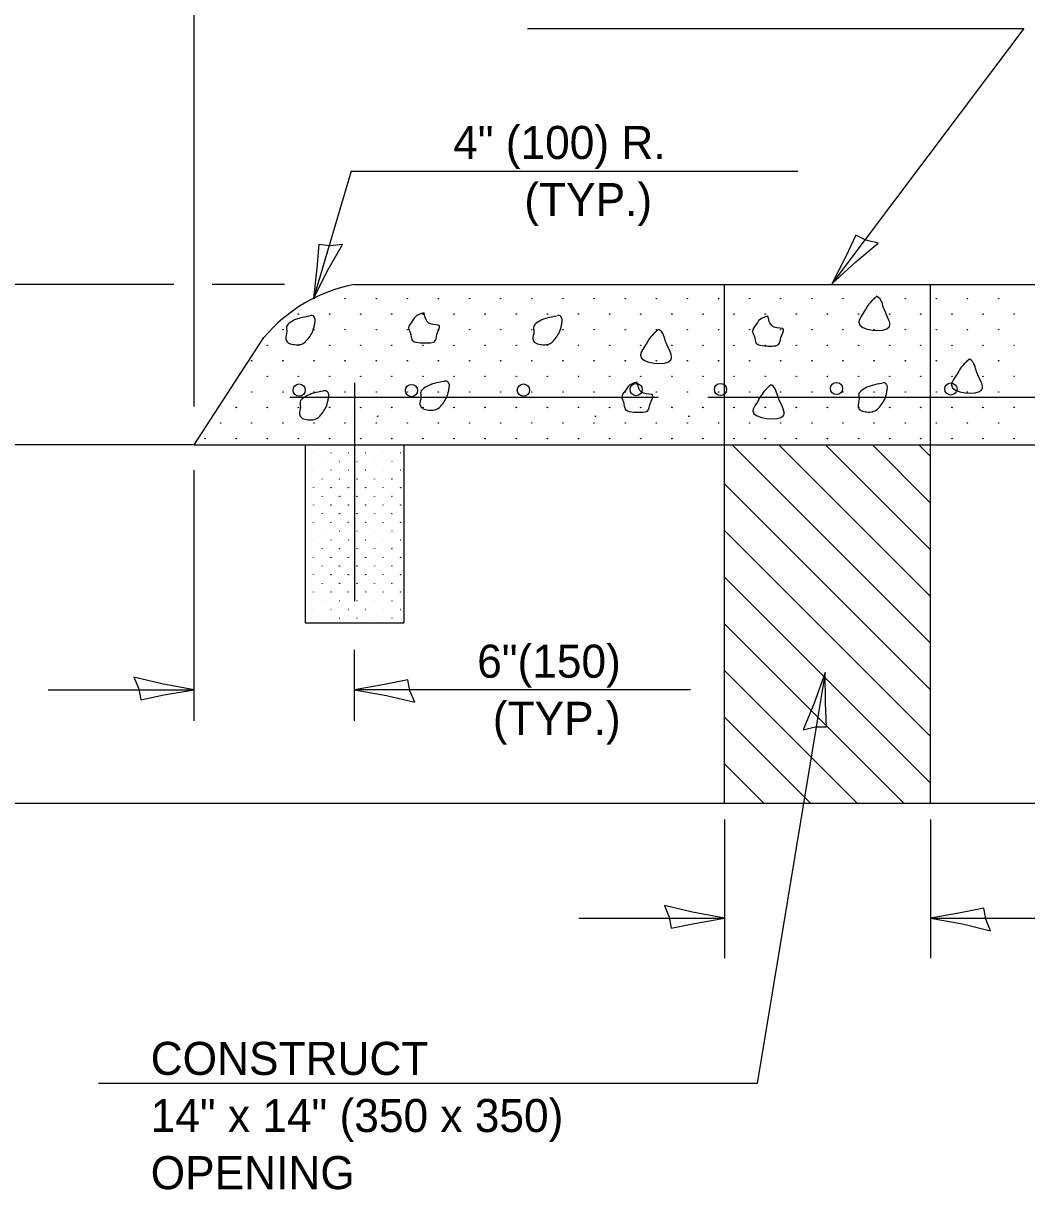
# Model space of a CAD drawing. Extents: x 99619 to 100299, y 99979 to 100419.
# Drawn here: x 99691.9 to 99775.3, y 100229.4 to 100326.4 of the extents above; entities that cross this region are included whole.
import ezdxf

# ---------------------------------------------------------------- set-up
doc = ezdxf.new("R2010")
doc.units = 0
for name, color, linetype in [('Design_PR_Back of Gutter or Curb line', 7, 'Continuous'), ('Design_PR_Roadway Dimensions', 7, 'Continuous'), ('Design_PR_Roadway Notes', 7, 'Continuous'), ('Drainage_PR_Adjustment Items', 7, 'Continuous'), ('Level 11', 7, 'Continuous'), ('Level 27', 7, 'Continuous'), ('Level 43', 7, 'Continuous'), ('Level 45', 7, 'Continuous'), ('Level 49', 7, 'Continuous'), ('Level 54', 7, 'Continuous'), ('ROW_EX_Private Boundary Items', 7, 'Continuous'), ('Stage_Construction Traffic Control', 7, 'Continuous'), ('Topo_EOP', 7, 'Continuous')]:
    doc.layers.add(name, color=color, linetype=linetype)

msp = doc.modelspace()

# ---------------------------------------------------------------- linework, layer by layer
at = {"layer": 'Design_PR_Back of Gutter or Curb line'}
for p, q in [((99719.442, 100304.675), (99846.3, 100304.675)), ((99706.104, 100291.337), (99711.918, 100300.265)), ((99706.104, 100291.337), (99782.874, 100291.337))]:
    msp.add_line(p, q, dxfattribs=at)
msp.add_ellipse((99721.812, 100292.006), major_axis=(-12.888, 0), ratio=0.999998, start_param=4.897444, end_param=5.587699, dxfattribs=at)
at = {"layer": 'Design_PR_Roadway Notes'}
for p, q in [((99733.81, 100325.969), (99775.068, 100325.969)), ((99775.068, 100325.969), (99759.114, 100304.735)), ((99758.564, 100272.406), (99752.92, 100238.241)), ((99752.92, 100238.241), (99698.165, 100238.241))]:
    msp.add_line(p, q, dxfattribs=at)
for points in [[(99762.954, 100308.103), (99761.94, 100308.355), (99761.11, 100308.783), (99760.27, 100306.993), (99759.114, 100304.735), (99761.104, 100306.575)], [(99756.716, 100267.645), (99757.732, 100267.889), (99758.666, 100267.893), (99758.584, 100269.869), (99758.564, 100272.405), (99757.65, 100269.853)]]:
    msp.add_lwpolyline(points, close=True, dxfattribs=at)
at = {"layer": 'Drainage_PR_Adjustment Items'}
for centre in [(99716.074, 100303.505), (99718.66, 100303.505), (99721.246, 100303.505), (99723.833, 100303.505), (99726.419, 100303.505), (99729.005, 100303.505), (99731.591, 100303.505), (99734.178, 100303.505), (99736.764, 100303.505), (99739.35, 100303.505), (99741.937, 100303.505), (99744.523, 100303.505), (99747.109, 100303.505), (99749.696, 100303.505), (99752.282, 100303.505), (99754.868, 100303.505), (99757.455, 100303.505), (99760.041, 100303.505), (99762.627, 100303.505), (99765.214, 100303.505), (99767.8, 100303.505), (99770.386, 100303.505), (99772.973, 100303.505), (99714.78, 100302.212), (99717.367, 100302.212), (99719.953, 100302.212), (99722.539, 100302.212), (99725.126, 100302.212), (99727.712, 100302.212), (99730.298, 100302.212), (99732.885, 100302.212), (99735.471, 100302.212), (99738.057, 100302.212), (99740.644, 100302.212), (99743.23, 100302.212), (99745.816, 100302.212), (99748.403, 100302.212), (99750.989, 100302.212), (99753.575, 100302.212), (99756.161, 100302.212), (99758.748, 100302.212), (99761.334, 100302.212), (99763.92, 100302.212), (99766.507, 100302.212), (99769.093, 100302.212), (99771.679, 100302.212), (99774.266, 100302.212), (99713.487, 100300.919), (99716.074, 100300.919), (99718.66, 100300.919), (99721.246, 100300.919), (99723.833, 100300.919), (99726.419, 100300.919), (99729.005, 100300.919), (99731.591, 100300.919), (99734.178, 100300.919), (99736.764, 100300.919), (99739.35, 100300.919), (99741.937, 100300.919), (99744.523, 100300.919), (99747.109, 100300.919), (99749.696, 100300.919), (99752.282, 100300.919), (99754.868, 100300.919), (99757.455, 100300.919), (99760.041, 100300.919), (99762.627, 100300.919), (99765.214, 100300.919), (99767.8, 100300.919), (99770.386, 100300.919), (99772.973, 100300.919), (99712.194, 100299.626), (99714.78, 100299.626), (99717.367, 100299.626), (99719.953, 100299.626), (99722.539, 100299.626), (99725.126, 100299.626), (99727.712, 100299.626), (99730.298, 100299.626), (99732.885, 100299.626), (99735.471, 100299.626), (99738.057, 100299.626), (99740.644, 100299.626), (99743.23, 100299.626), (99745.816, 100299.626), (99748.403, 100299.626), (99750.989, 100299.626), (99753.575, 100299.626), (99756.161, 100299.626), (99758.748, 100299.626), (99761.334, 100299.626), (99763.92, 100299.626), (99766.507, 100299.626), (99769.093, 100299.626), (99771.679, 100299.626), (99774.266, 100299.626), (99710.901, 100298.333), (99713.487, 100298.333), (99716.074, 100298.333), (99718.66, 100298.333), (99721.246, 100298.333), (99723.833, 100298.333), (99726.419, 100298.333), (99729.005, 100298.333), (99731.591, 100298.333), (99734.178, 100298.333), (99736.764, 100298.333), (99739.35, 100298.333), (99741.937, 100298.333), (99744.523, 100298.333), (99747.109, 100298.333), (99749.696, 100298.333), (99752.282, 100298.333), (99754.868, 100298.333), (99757.455, 100298.333), (99760.041, 100298.333), (99762.627, 100298.333), (99765.214, 100298.333), (99767.8, 100298.333), (99770.386, 100298.333), (99772.973, 100298.333), (99712.194, 100297.039), (99714.78, 100297.039), (99717.367, 100297.039), (99719.953, 100297.039), (99722.539, 100297.039), (99725.126, 100297.039), (99727.712, 100297.039), (99730.298, 100297.039), (99732.885, 100297.039), (99735.471, 100297.039), (99738.057, 100297.039), (99740.644, 100297.039), (99743.23, 100297.039), (99745.816, 100297.039), (99748.403, 100297.039), (99750.989, 100297.039), (99753.575, 100297.039), (99756.161, 100297.039), (99758.748, 100297.039), (99761.334, 100297.039), (99763.92, 100297.039), (99766.507, 100297.039), (99769.093, 100297.039), (99771.679, 100297.039), (99774.266, 100297.039), (99710.901, 100295.746), (99713.487, 100295.746), (99716.074, 100295.746), (99718.66, 100295.746), (99721.246, 100295.746), (99723.833, 100295.746), (99726.419, 100295.746), (99729.005, 100295.746), (99731.591, 100295.746), (99734.178, 100295.746), (99736.764, 100295.746), (99739.35, 100295.746), (99741.937, 100295.746), (99744.523, 100295.746), (99747.109, 100295.746), (99749.696, 100295.746), (99752.282, 100295.746), (99754.868, 100295.746), (99757.455, 100295.746), (99760.041, 100295.746), (99762.627, 100295.746), (99765.214, 100295.746), (99767.8, 100295.746), (99770.386, 100295.746), (99772.973, 100295.746), (99709.608, 100294.453), (99712.194, 100294.453), (99714.78, 100294.453), (99717.367, 100294.453), (99719.953, 100294.453), (99722.539, 100294.453), (99725.126, 100294.453), (99727.712, 100294.453), (99730.298, 100294.453), (99732.885, 100294.453), (99735.471, 100294.453), (99738.057, 100294.453), (99740.644, 100294.453), (99743.23, 100294.453), (99745.816, 100294.453), (99748.403, 100294.453), (99750.989, 100294.453), (99753.575, 100294.453), (99756.161, 100294.453), (99758.748, 100294.453), (99761.334, 100294.453), (99763.92, 100294.453), (99766.507, 100294.453), (99769.093, 100294.453), (99771.679, 100294.453), (99774.266, 100294.453), (99708.315, 100293.16), (99710.901, 100293.16), (99713.487, 100293.16), (99716.074, 100293.16), (99718.66, 100293.16), (99721.246, 100293.16), (99721.366, 100293.724), (99723.833, 100293.16), (99726.419, 100293.16), (99729.005, 100293.16), (99731.591, 100293.16), (99734.178, 100293.16), (99736.764, 100293.16), (99739.35, 100293.16), (99739.47, 100293.724), (99741.937, 100293.16), (99744.523, 100293.16), (99747.109, 100293.16), (99747.229, 100293.724), (99749.696, 100293.16), (99752.282, 100293.16), (99754.868, 100293.16), (99757.455, 100293.16), (99760.041, 100293.16), (99762.627, 100293.16), (99765.214, 100293.16), (99767.8, 100293.16), (99770.386, 100293.16), (99772.973, 100293.16), (99707.021, 100291.867), (99709.608, 100291.867), (99712.194, 100291.867), (99714.78, 100291.867), (99717.367, 100291.867), (99719.953, 100291.867), (99722.539, 100291.867), (99725.126, 100291.867), (99727.712, 100291.867), (99730.298, 100291.867), (99732.885, 100291.867), (99735.471, 100291.867), (99738.057, 100291.867), (99740.644, 100291.867), (99743.23, 100291.867), (99745.816, 100291.867), (99748.403, 100291.867), (99750.989, 100291.867), (99753.575, 100291.867), (99756.161, 100291.867), (99758.748, 100291.867), (99761.334, 100291.867), (99763.92, 100291.867), (99766.507, 100291.867), (99769.093, 100291.867), (99771.679, 100291.867), (99774.266, 100291.867)]:
    msp.add_ellipse(centre, major_axis=(0.0183, 0), ratio=0.999998, dxfattribs=at)
at = {"layer": 'Level 11'}
for points in [[(99762.828, 100303.673), (99762.288, 100303.157), (99761.634, 100302.155), (99761.346, 100301.531), (99763.884, 100301.159), (99763.476, 100302.575), (99762.906, 100303.655), (99762.804, 100303.697)], [(99715.71, 100302.047), (99714.894, 100301.879), (99714.528, 100301.753), (99714.066, 100301.489), (99713.796, 100301.177), (99713.814, 100300.757), (99713.736, 100300.133), (99713.898, 100299.857), (99714.336, 100299.695), (99714.84, 100299.677), (99715.254, 100299.821), (99715.59, 100300.169), (99715.884, 100300.607), (99716.082, 100301.147), (99716.148, 100301.489), (99716.148, 100301.861), (99715.92, 100302.089), (99715.734, 100302.071)], [(99725.22, 100302.317), (99724.47, 100301.963), (99724.242, 100301.615), (99723.93, 100301.063), (99724.074, 100300.673), (99724.242, 100300.049), (99724.926, 100299.839), (99725.574, 100299.821), (99726.096, 100299.947), (99726.294, 100300.523), (99726.504, 100301.213), (99725.736, 100301.405), (99725.22, 100302.281)], [(99736.242, 100302.047), (99735.432, 100301.879), (99735.066, 100301.753), (99734.598, 100301.489), (99734.334, 100301.177), (99734.352, 100300.757), (99734.268, 100300.133), (99734.43, 100299.857), (99734.874, 100299.695), (99735.372, 100299.677), (99735.786, 100299.821), (99736.122, 100300.169), (99736.416, 100300.607), (99736.62, 100301.147), (99736.68, 100301.489), (99736.68, 100301.861), (99736.452, 100302.089), (99736.272, 100302.071)], [(99753.804, 100302.053), (99753.054, 100301.693), (99752.826, 100301.345), (99752.514, 100300.799), (99752.658, 100300.403), (99752.826, 100299.785), (99753.51, 100299.575), (99754.158, 100299.557), (99754.68, 100299.683), (99754.884, 100300.259), (99755.094, 100300.943), (99754.326, 100301.135), (99753.804, 100302.017)], [(99744.684, 100300.931), (99744.144, 100300.415), (99743.49, 100299.413), (99743.202, 100298.789), (99745.74, 100298.417), (99745.332, 100299.833), (99744.762, 100300.913), (99744.666, 100300.955)], [(99770.526, 100298.453), (99769.986, 100297.937), (99769.338, 100296.935), (99769.044, 100296.311), (99771.582, 100295.939), (99771.174, 100297.355), (99770.604, 100298.435), (99770.508, 100298.477)], [(99726.864, 100296.605), (99726.048, 100296.437), (99725.682, 100296.311), (99725.214, 100296.047), (99724.95, 100295.735), (99724.968, 100295.315), (99724.884, 100294.691), (99725.052, 100294.415), (99725.49, 100294.253), (99725.994, 100294.235), (99726.402, 100294.379), (99726.744, 100294.727), (99727.038, 100295.165), (99727.236, 100295.705), (99727.302, 100296.047), (99727.302, 100296.419), (99727.074, 100296.647), (99726.888, 100296.629)], [(99742.938, 100296.551), (99742.188, 100296.197), (99741.96, 100295.849), (99741.648, 100295.303), (99741.792, 100294.907), (99741.96, 100294.289), (99742.644, 100294.073), (99743.292, 100294.055), (99743.814, 100294.187), (99744.012, 100294.763), (99744.228, 100295.447), (99743.46, 100295.639), (99742.938, 100296.515)], [(99754.032, 100296.311), (99753.492, 100295.801), (99752.844, 100294.793), (99752.55, 100294.175), (99755.094, 100293.797), (99754.68, 100295.213), (99754.116, 100296.293), (99754.014, 100296.341)], [(99763.266, 100296.449), (99762.456, 100296.287), (99762.09, 100296.155), (99761.622, 100295.891), (99761.358, 100295.579), (99761.376, 100295.159), (99761.292, 100294.541), (99761.454, 100294.265), (99761.898, 100294.097), (99762.396, 100294.079), (99762.81, 100294.229), (99763.146, 100294.577), (99763.44, 100295.015), (99763.644, 100295.555), (99763.704, 100295.891), (99763.704, 100296.269), (99763.476, 100296.497), (99763.296, 100296.479)], [(99716.838, 100295.801), (99716.022, 100295.633), (99715.656, 100295.507), (99715.194, 100295.243), (99714.924, 100294.931), (99714.942, 100294.511), (99714.864, 100293.887), (99715.026, 100293.611), (99715.464, 100293.449), (99715.968, 100293.431), (99716.382, 100293.575), (99716.718, 100293.923), (99717.012, 100294.361), (99717.21, 100294.901), (99717.276, 100295.243), (99717.276, 100295.615), (99717.048, 100295.843), (99716.862, 100295.825)]]:
    msp.add_spline(points, degree=3, dxfattribs=at)
at = {"layer": 'Level 27'}
for p, q in [((99750.192, 100261.541), (99750.192, 100304.675)), ((99767.31, 100261.541), (99767.31, 100304.675))]:
    msp.add_line(p, q, dxfattribs=at)
at = {"layer": 'Level 43'}
for p, q in [((99706.104, 100294.535), (99706.104, 100369.121)), ((99719.176, 100314.113), (99716.022, 100303.517)), ((99719.177, 100314.113), (99756.299, 100314.113)), ((99704.418, 100304.675), (99681.768, 100304.675)), ((99713.622, 100304.675), (99707.604, 100304.675)), ((99706.104, 100268.399), (99706.104, 100289.243)), ((99719.442, 100268.399), (99719.442, 100274.309)), ((99693.984, 100270.979), (99706.104, 100270.979)), ((99747.366, 100270.979), (99719.442, 100270.979)), ((99750.192, 100260.185), (99750.192, 100248.671)), ((99767.31, 100260.185), (99767.31, 100248.671)), ((99738.072, 100251.989), (99750.192, 100251.989)), ((99767.311, 100251.989), (99788.743, 100251.989))]:
    msp.add_line(p, q, dxfattribs=at)
for points in [[(99718.45, 100308.009), (99717.414, 100307.893), (99716.486, 100308.007), (99716.32, 100306.037), (99716.022, 100303.517), (99717.248, 100305.935)], [(99701.106, 100272.025), (99701.512, 100271.063), (99701.67, 100270.143), (99703.604, 100270.547), (99706.104, 100270.979), (99703.438, 100271.463)], [(99724.442, 100269.933), (99724.034, 100270.895), (99723.878, 100271.815), (99721.942, 100271.411), (99719.442, 100270.979), (99722.11, 100270.495)], [(99745.194, 100253.035), (99745.6, 100252.075), (99745.758, 100251.153), (99747.692, 100251.555), (99750.192, 100251.989), (99747.526, 100252.475)], [(99772.31, 100250.943), (99771.902, 100251.903), (99771.746, 100252.825), (99769.81, 100252.423), (99767.31, 100251.989), (99769.978, 100251.503)]]:
    msp.add_lwpolyline(points, close=True, dxfattribs=at)
at = {"layer": 'Level 45'}
for centre in [(99716.032, 100290.682), (99717.48, 100290.682), (99718.927, 100290.682), (99720.375, 100290.682), (99721.823, 100290.682), (99723.271, 100290.682), (99716.756, 100289.959), (99718.204, 100289.959), (99719.651, 100289.959), (99721.099, 100289.959), (99722.547, 100289.959), (99716.032, 100289.235), (99716.756, 100288.511), (99717.48, 100289.235), (99718.204, 100288.511), (99718.927, 100289.235), (99719.651, 100288.511), (99720.375, 100289.235), (99721.099, 100288.511), (99721.823, 100289.235), (99722.547, 100288.511), (99723.271, 100289.235), (99716.032, 100287.787), (99717.48, 100287.787), (99718.927, 100287.787), (99720.375, 100287.787), (99721.823, 100287.787), (99723.271, 100287.787), (99716.756, 100287.063), (99718.204, 100287.063), (99719.651, 100287.063), (99721.099, 100287.063), (99722.547, 100287.063), (99716.032, 100286.339), (99716.756, 100285.615), (99717.48, 100286.339), (99718.204, 100285.615), (99718.927, 100286.339), (99719.651, 100285.615), (99720.375, 100286.339), (99721.099, 100285.615), (99721.823, 100286.339), (99722.547, 100285.615), (99723.271, 100286.339), (99716.032, 100284.891), (99717.48, 100284.891), (99718.927, 100284.891), (99720.375, 100284.891), (99721.823, 100284.891), (99723.271, 100284.891), (99716.032, 100283.443), (99716.756, 100284.167), (99717.48, 100283.443), (99718.204, 100284.167), (99718.927, 100283.443), (99719.651, 100284.167), (99720.375, 100283.443), (99721.099, 100284.167), (99721.823, 100283.443), (99722.547, 100284.167), (99723.271, 100283.443), (99716.756, 100282.72), (99718.204, 100282.72), (99719.651, 100282.72), (99721.099, 100282.72), (99722.547, 100282.72), (99716.032, 100281.996), (99717.48, 100281.996), (99718.927, 100281.996), (99720.375, 100281.996), (99721.823, 100281.996), (99723.271, 100281.996), (99716.032, 100280.548), (99716.756, 100281.272), (99717.48, 100280.548), (99718.204, 100281.272), (99718.927, 100280.548), (99719.651, 100281.272), (99720.375, 100280.548), (99721.099, 100281.272), (99721.823, 100280.548), (99722.547, 100281.272), (99723.271, 100280.548), (99716.756, 100279.824), (99718.204, 100279.824), (99719.651, 100279.824), (99721.099, 100279.824), (99722.547, 100279.824), (99716.032, 100279.1), (99717.48, 100279.1), (99718.927, 100279.1), (99720.375, 100279.1), (99721.823, 100279.1), (99723.271, 100279.1), (99716.032, 100277.652), (99716.756, 100278.376), (99717.48, 100277.652), (99718.204, 100278.376), (99718.927, 100277.652), (99719.651, 100278.376), (99720.375, 100277.652), (99721.099, 100278.376), (99721.823, 100277.652), (99722.547, 100278.376), (99723.271, 100277.652), (99716.756, 100276.928), (99718.204, 100276.928), (99719.651, 100276.928), (99721.099, 100276.928), (99722.547, 100276.928)]:
    msp.add_circle(centre, 0.0102, dxfattribs=at)
at = {"layer": 'Level 49'}
msp.add_line((99719.442, 100296.503), (99719.442, 100278.341), dxfattribs=at)
at = {"layer": 'Level 54'}
for p, q in [((99715.344, 100291.337), (99715.344, 100276.541)), ((99723.534, 100291.337), (99723.534, 100276.541)), ((99767.31, 100274.861), (99750.834, 100291.337)), ((99767.31, 100278.737), (99754.71, 100291.337)), ((99767.31, 100282.619), (99758.592, 100291.337)), ((99767.31, 100286.507), (99762.48, 100291.337)), ((99767.31, 100290.383), (99766.356, 100291.337)), ((99767.31, 100270.979), (99750.192, 100288.097)), ((99767.31, 100267.097), (99750.192, 100284.215)), ((99767.31, 100263.221), (99750.192, 100280.339)), ((99715.344, 100276.541), (99723.534, 100276.541)), ((99765.108, 100261.541), (99750.192, 100276.457)), ((99761.226, 100261.541), (99750.192, 100272.581)), ((99757.35, 100261.541), (99750.192, 100268.699)), ((99753.468, 100261.541), (99750.192, 100264.823))]:
    msp.add_line(p, q, dxfattribs=at)
at = {"layer": 'ROW_EX_Private Boundary Items'}
for centre in [(99714.846, 100295.897), (99724.182, 100295.855), (99733.476, 100295.897), (99742.854, 100295.939), (99749.862, 100295.945), (99759.498, 100296.029), (99769.008, 100295.987)]:
    msp.add_circle(centre, 0.507, dxfattribs=at)
at = {"layer": 'Stage_Construction Traffic Control'}
for p, q in [((99714.066, 100295.321), (99744.678, 100295.321)), ((99748.818, 100295.321), (99779.682, 100295.321))]:
    msp.add_line(p, q, dxfattribs=at)
at = {"layer": 'Topo_EOP'}
for p, q in [((99706.104, 100291.337), (99684.054, 100291.337)), ((99677.988, 100261.541), (99897.246, 100261.541))]:
    msp.add_line(p, q, dxfattribs=at)

# ---------------------------------------------------------------- texts
at = {"layer": 'Design_PR_Roadway Dimensions'}
for s, p in [('4" (100) R.', (99727.642, 100315.114)), ('(TYP.)', (99733.553, 100310.363)), ('6"(150)', (99729.638, 100271.98)), ('(TYP.)', (99730.937, 100267.229))]:
    msp.add_text(s, height=2.75, dxfattribs=at).set_placement(p)
at = {"layer": 'Design_PR_Roadway Notes'}
for s, p in [('CONSTRUCT', (99702.502, 100238.95)), ('14" x 14" (350 x 350)', (99702.502, 100234.2)), ('OPENING', (99702.502, 100229.449))]:
    msp.add_text(s, height=2.75, dxfattribs=at).set_placement(p)

doc.saveas('drawing.dxf')
